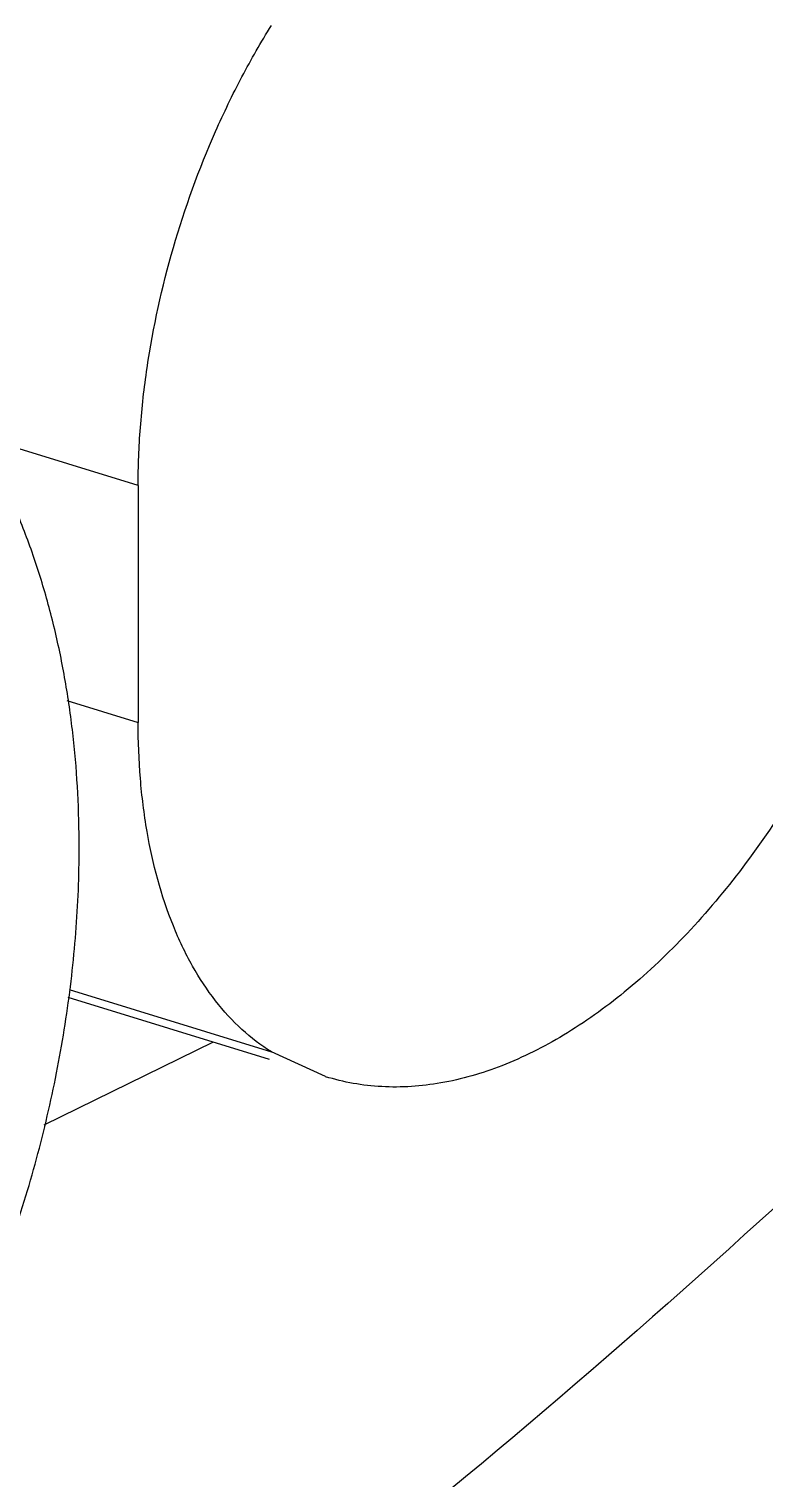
# Model space of a CAD drawing. Header units: inches. Extents: x 0 to 22, y 0 to 17.
# Drawn here: x 4.2153 to 4.2839, y 11.7432 to 11.8784 of the extents above; entities that cross this region are included whole.
import ezdxf

# ---------------------------------------------------------------- set-up
doc = ezdxf.new("R2010")
doc.units = ezdxf.units.IN
doc.header["$LTSCALE"] = 1.21
doc.header["$MEASUREMENT"] = 0
doc.layers.get('0').update_dxf_attribs({"linetype": 'CONTINUOUS'})

msp = doc.modelspace()

# ---------------------------------------------------------------- linework, layer by layer
at = {"color": 8}
for p, q in [((4.2254813741, 11.8358220272), (4.2104827879, 11.8404569409)), ((4.2188394494, 11.8157690734), (4.2254813741, 11.8137165634)), ((4.2190418265, 11.7888067719), (4.2379135735, 11.782974961))]:
    msp.add_line(p, q, dxfattribs=at)
at = {"color": 7}
for p, q in [((4.2254813741, 11.8358220272), (4.2254813741, 11.8137165634)), ((4.2189295166, 11.7880920242), (4.2377021634, 11.7822908376)), ((4.2324924988, 11.7839007457), (4.216678339, 11.7761402832)), ((4.2429675937, 11.7806718675), (4.2379135735, 11.782974961))]:
    msp.add_line(p, q, dxfattribs=at)
for points, knots in [([(4.2538326897, 13.3853189696), (4.236480840500001, 13.3768039188), (4.2017819928, 13.3575693245), (4.1513377829, 13.3234557341), (4.10159695, 13.2836210639), (4.052892413, 13.2383419485), (4.005534090799999, 13.1879182717), (3.9598374525, 13.1326812998), (3.9161021025, 13.072999314), (3.8746158623, 13.0092686987), (3.8356566142, 12.9419108746), (3.7994802096, 12.8713751649), (3.7663282359, 12.7981299808), (3.7364222853, 12.7226621516), (3.7099587292, 12.6454748384), (3.6871163677, 12.5670808174), (3.6680461333, 12.4880022826), (3.6528737598, 12.408765903), (3.6417032724, 12.3298983605), (3.6346059301, 12.2519246902), (3.6316303418, 12.1753628042), (3.6327978998, 12.1007209524), (3.6380984395, 12.0284940012), (3.6475013423, 11.9591601217), (3.6609451898, 11.8931775236), (3.6783432425, 11.8309811672), (3.6995899254, 11.7729823088), (3.724549879, 11.7195629297), (3.7530711504, 11.6710786689), (3.7849836303, 11.6278574524), (3.8200826154, 11.5901997101), (3.8520690829, 11.5634728907), (3.8789246234, 11.5452756127), (3.8995508946, 11.5332680628), (3.9207713455, 11.5228207948), (3.935320674, 11.5168960979), (3.9426678872, 11.514206448)], [0, 0, 0, 0, 0.0264271584, 0.05415039219999999, 0.08316909089999999, 0.1134686921, 0.1449991987, 0.1776839767, 0.2114259917, 0.2461099961, 0.2816056236, 0.3177699087, 0.3544507534, 0.3914885727, 0.4287190506, 0.465975422, 0.5030902917, 0.5398983820000001, 0.5762382067, 0.6119551393, 0.6469032987, 0.6809479846, 0.7139692401000001, 0.7458636009999999, 0.7765484866, 0.8059655753, 0.8340840964, 0.8609069975, 0.8864743088, 0.9108682267, 0.9342174423999999, 0.9566975459, 0.9676855388, 0.9785426537, 0.9893024861, 1, 1, 1, 1]), ([(4.6598501637, 12.0654779293), (4.651642865299999, 12.0492161718), (4.6347425021, 12.0172153541), (4.607801099, 11.9705863393), (4.5795235027, 11.9258109552), (4.55002362, 11.8830637887), (4.5194084407, 11.8425035713), (4.4877941258, 11.8042784158), (4.4552967117, 11.7685340027), (4.4220390152, 11.7354045081), (4.3881446346, 11.7050141779), (4.3537390914, 11.6774775129), (4.31895107, 11.6528969817), (4.283907462799999, 11.6313684243), (4.248740329599999, 11.6129705881), (4.21357571, 11.5977793586), (4.1785502935, 11.5858502979), (4.1550091871, 11.5800188675), (4.1433319001, 11.5776916389)], [0, 0, 0, 0, 0.0745599089, 0.1480899045, 0.2203777252, 0.2912660985, 0.3606223006, 0.428319162, 0.4942384123, 0.5582844124, 0.6203834664, 0.6804851216, 0.738564599, 0.7946259725, 0.8487077242000001, 0.9008821424, 0.9512624048999999, 1, 1, 1, 1]), ([(4.673722505, 12.0325371445), (4.6651133957, 12.0163930438), (4.647416192, 11.9846848377), (4.6192552471, 11.9386348502), (4.5897690969, 11.8946369381), (4.559085166, 11.8528700856), (4.5273232947, 11.8134974261), (4.4946117092, 11.7766714227), (4.4610752867, 11.7425432537), (4.4268507, 11.7112459054), (4.392069513, 11.6829069695), (4.3568715593, 11.6576359826), (4.3213916899, 11.635538353), (4.285771340899999, 11.6166997884), (4.2501476933, 11.6012018701), (4.2146608585, 11.5891060558), (4.1794537666, 11.5804699674), (4.1559297111, 11.5769958956), (4.1442993858, 11.5758733669)], [0, 0, 0, 0, 0.0756717049, 0.1501413463, 0.2231914299, 0.2946638049, 0.3644226366, 0.4323405436, 0.498304575, 0.5622302059000001, 0.6240566359, 0.6837541359, 0.7413224177, 0.7968001595, 0.8502632811, 0.9018330388, 0.9516741622, 1, 1, 1, 1]), ([(4.2661770586, 11.9204351423), (4.2656782655, 11.9207725145), (4.2646258113, 11.9213846756), (4.2629199827, 11.9220916015), (4.2610886375, 11.9225870763), (4.2591397319, 11.9228708451), (4.2570801661, 11.9229432861), (4.2549168705, 11.9228042894), (4.252657069800001, 11.9224546959), (4.2503080317, 11.9218970185), (4.2478773078, 11.921133257), (4.2453730234, 11.9201653773), (4.2428032433, 11.9189971541), (4.2392221708, 11.9171371761), (4.2346452243, 11.9143177134), (4.2291500713, 11.9102911875), (4.2236098364, 11.9056014819), (4.2180976052, 11.9003122733), (4.2126884556, 11.8944926851), (4.2074537406, 11.8882218478), (4.2024650906, 11.881582904), (4.1977887888, 11.8746654901), (4.1934885304, 11.8675629552), (4.190878938, 11.8627098443), (4.1896515693, 11.8602708348)], [0, 0, 0, 0, 0.0172264499, 0.0347056802, 0.0526782853, 0.0713575916, 0.0909239107, 0.1115261136, 0.1332791561, 0.1562618679, 0.1805280366, 0.2061111787, 0.2330191462, 0.2612403689, 0.3215050342, 0.3865784215, 0.455954945, 0.5289997292, 0.6049913913, 0.6831292636, 0.7625731768, 0.8424539206999999, 0.9218906687, 1, 1, 1, 1]), ([(4.2254813741, 11.8358220272), (4.2254813741, 11.8376298457), (4.2256292395, 11.8413056531), (4.2264704631, 11.8487662781), (4.2285247515, 11.8581164075), (4.2317938625, 11.8671376058), (4.2350871026, 11.8739652278), (4.2369398732, 11.8772054075), (4.2379135735, 11.8787653043)], [0, 0, 0, 0, 0.1198938796, 0.2436918708, 0.4975895391, 0.7527314335999999, 0.8780480979999999, 1, 1, 1, 1]), ([(4.1496902018, 11.6113087921), (4.1786138026, 11.621178316), (4.221503612099999, 11.6409010783), (4.2759025707, 11.6744530605), (4.31722518, 11.7044973602), (4.357929987099999, 11.7386995466), (4.397820063399999, 11.7768831843), (4.4366681438, 11.8188381568), (4.4613697813, 11.848717729), (4.4735073952, 11.8642072992)], [0, 0, 0, 0, 0.2202668518, 0.3378242656, 0.4604419437, 0.5881109361, 0.7207452403, 0.8581678473000001, 1, 1, 1, 1]), ([(4.2199775804, 11.8020633479), (4.2199775804, 11.8037535709), (4.2198919495, 11.8071145643), (4.2194969192, 11.8121094847), (4.218830201999999, 11.8170117062), (4.217885072300001, 11.8218046886), (4.2166552244, 11.8264744451), (4.2151316909, 11.83100551), (4.2133060957, 11.835380176), (4.2111695776, 11.8395774604), (4.2091224434, 11.8429098654), (4.2073252269, 11.8454576261), (4.2054224008, 11.8479205014), (4.2033573998, 11.8502536238), (4.2011375903, 11.8524340141), (4.1988153746, 11.8545077613), (4.1963436857, 11.8564121799), (4.193738858, 11.8581242903), (4.1917211909, 11.8593098817), (4.1896455051, 11.8603917271), (4.1868061157, 11.86169067), (4.1846025499, 11.8624989405), (4.1831104704, 11.8629600279)], [0, 0, 0, 0, 0.06642992980000001, 0.1320674209, 0.1968315429, 0.2607635139, 0.323951936, 0.3864900972, 0.4484949569, 0.5100901244, 0.571414503, 0.6020161124, 0.6325953053, 0.6937064093, 0.7242708429000001, 0.7548477883, 0.8160335917, 0.8466693909, 0.8773182821, 0.9079694801, 0.9386213918, 1, 1, 1, 1]), ([(4.3395583332, 11.8229701278), (4.325117924100001, 11.8073451023), (4.2958290552, 11.7776388835), (4.2498385937, 11.7372169459), (4.2029868516, 11.702109595), (4.1706170857, 11.681932811), (4.1543874779, 11.6728735974)], [0, 0, 0, 0, 0.2667477099, 0.5225497376, 0.7669676422, 1, 1, 1, 1]), ([(4.2379135735, 11.782974961), (4.2369362297, 11.7835814734), (4.235048721, 11.785033902), (4.2325755522, 11.787752638), (4.2304305083, 11.7910194873), (4.227973332099999, 11.7962107308), (4.2264043431, 11.8021622853), (4.2256134714, 11.8085707502), (4.2254813741, 11.8119772065), (4.2254813741, 11.8137165634)], [0, 0, 0, 0, 0.1000397934, 0.2057073456, 0.3182861127, 0.4386581003, 0.7039708097, 0.848723315, 1, 1, 1, 1]), ([(4.286399151, 11.8067682266), (4.284902245, 11.8043701387), (4.2817713664, 11.7998257121), (4.2765774187, 11.7937019401), (4.2710854555, 11.7885537151), (4.2654053081, 11.7844844864), (4.2596382038, 11.7815765216), (4.2538898848, 11.7798974824), (4.2491482352, 11.7795716028), (4.2455435812, 11.7799849555), (4.2438106977, 11.780404928), (4.2429658122, 11.7806661031)], [0, 0, 0, 0, 0.1564947506, 0.3049525627, 0.4437086116, 0.5721731601, 0.6904731729000001, 0.7995680817, 0.9015992775, 0.9510446931000001, 1, 1, 1, 1]), ([(4.1543579661, 11.7074050166), (4.155554162400001, 11.7075385436), (4.1579370397, 11.7078948571), (4.1614624164, 11.7086867414), (4.1649248551, 11.7097245274), (4.1683132314, 11.7109947434), (4.171619134, 11.7124855222), (4.174836468500001, 11.7141845403), (4.1779614176, 11.7160800904), (4.1809913126, 11.7181616328), (4.183924335, 11.7204198422), (4.187721048999999, 11.7236681425), (4.1913041976, 11.7272263983), (4.1946670736, 11.7310484179), (4.1979260134, 11.7350921548), (4.2017317118, 11.7404729272), (4.2058345413, 11.7473496215), (4.2094720547, 11.7546121962), (4.2126175538, 11.7621878891), (4.2152439272, 11.7699995982), (4.2173252015, 11.7779668342), (4.2188390161, 11.7860101091), (4.219763436, 11.7940496126), (4.2199775804, 11.7994073109), (4.2199775804, 11.8020633479)], [0, 0, 0, 0, 0.0289598171, 0.0579085738, 0.08686577570000001, 0.1158596091, 0.1449114981, 0.1740618703, 0.2033472843, 0.232801146, 0.2624637719, 0.2923671941, 0.3529814633, 0.3837481897, 0.4148278851, 0.4779041361, 0.5421343512, 0.6073183954, 0.6731671445, 0.7393368576, 0.8054532981, 0.8711391418000001, 0.9360944698999999, 1, 1, 1, 1])]:
    msp.add_open_spline(points, degree=3, knots=knots, dxfattribs=at)

doc.saveas('drawing.dxf')
